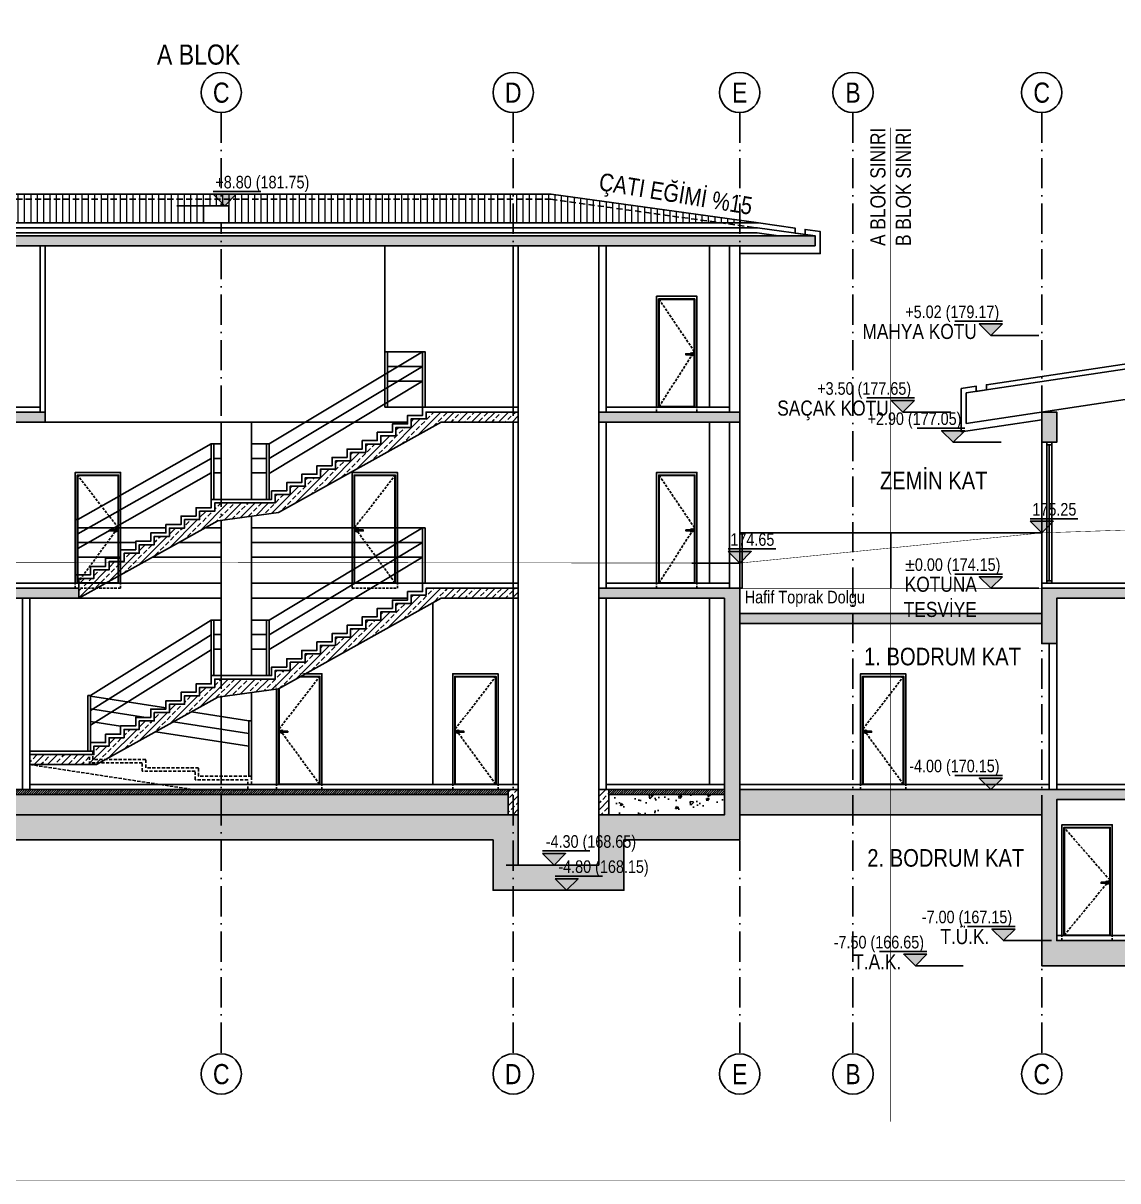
# Model space of a CAD drawing. Header units: millimetres. Extents: x 82776 to 137242, y 11666 to 27998.
# Drawn here: x 92570 to 93113, y 13396 to 13971 of the extents above; entities that cross this region are included whole.
import ezdxf
from ezdxf.enums import TextEntityAlignment as Align

# ---------------------------------------------------------------- set-up
doc = ezdxf.new("R2010")
doc.units = ezdxf.units.MM
for name, pattern in [('( Hidden )', [0.375, 0.25, -0.125]), ('ACAD_ISO03W100', [30, 12, -18]), ('ACAD_ISO10W100', [18, 12, -3, 0, -3]), ('DASHDOT', [1, 0.5, -0.25, 0, -0.25]), ('DASHED', [15, 10, -5]), ('HIDDEN', [9.525, 6.35, -3.175])]:
    doc.linetypes.add(name, pattern=pattern)
doc.layers.add('0_IFC_Blok Sınırı', color=32, linetype='ACAD_ISO03W100', lineweight=0)
for name, color, linetype in [('0_IFC_Concrete Trace', 253, '( Hidden )'), ('0_IFC_Elevation_3', 21, 'Continuous'), ('0_IFC_Elevation_4', 11, 'Continuous'), ('0_IFC_Elevation_5', 252, 'Continuous'), ('0_IFC_Grid', 14, 'ACAD_ISO10W100'), ('0_IFC_Grid_Text_100', 14, 'Continuous'), ('0_IFC_Hatch', 250, 'Continuous'), ('0_IFC_Hatch_Structure', 251, 'Continuous'), ('0_IFC_Notation_Level_50', 160, 'Continuous'), ('0_IFC_Notation_Section_50', 10, 'Continuous'), ('0_IFC_Steelsection', 20, 'Continuous'), ('0_IFC_Text_Explanation_200', 231, 'Continuous'), ('0_IFC_Text_Explanation_50', 231, 'Continuous'), ('1_IFC_Concrete_Section', 50, 'Continuous'), ('1_IFC_Stair_Concrete', 252, '( Hidden )'), ('2_IFC_Handrail', 181, 'Continuous'), ('2_IFC_Wall', 130, 'Continuous'), ('3_IFC_Window', 136, 'Continuous'), ('4_IFC_Floor_Cladding', 143, 'Continuous'), ('4_IFC_Kaplama', 55, 'Continuous'), ('7_IFC_Landscape', 45, 'Continuous')]:
    doc.layers.add(name, color=color, linetype=linetype)
doc.styles.add('IFC_TEXT', font='ARIALN.TTF')
pattern_1 = [(225, (-107543.747, -29261.813), (13.4703842, -13.4703842), []), (225, (-107557.217, -29261.813), (13.4703842, -13.4703842), [9.525, -4.7625])]
pattern_2 = [(225, (-107543.7466, -29261.8125), (2.24506403, -2.24506403), [])]
pattern_3 = [(230, (-107543.747, -29261.813), (-54.6554, 4.781726), [5.715, -62.865]), (175, (-107543.747, -29261.81), (10.573026, -57.317054), [4.572, -50.292175]), (280.451445, (-107548.3, -29261.414), (-44.082374, -52.535326), [4.857003, -53.427073]), (226.1842, (-107543.747, -29277.05), (-81.323712, 12.6127), [8.5725, -94.2975]), (276.63556, (-107550.52, -29276), (-71.22124, -74.22784), [7.28551, -80.14068]), (171.18415, (-107543.75, -29277.05), (-71.22124, -74.22784), [6.85799, -75.43792]), (201, (-107551.367, -29273.243), (-45.484317, 30.67956), [5.715, -62.865]), (146, (-107551.367, -29273.24), (-18.540609, -55.25639), [4.572, -50.292]), (251.451445, (-107555.157, -29270.686), (-64.024926, -24.57683), [4.857003, -53.42698]), (217.5, (-107543.747, -29261.813), (-0.926581, -25.3665117), [0, -49.6824, 0, -51.054, 0, -50.4825]), (187.5, (-107543.747, -29261.813), (-20.045899, -30.0541724), [0, -29.1084, 0, -48.5394, 0, -19.2405]), (147.5, (-107526.754, -29261.813), (-40.6771786, 1.7186232), [0, -19.05, 0, -59.436, 0, -78.867]), (137.5, (-107519.134, -29261.813), (-44.438754, -7.627947), [0, -24.765, 0, -39.4716, 0, -56.007])]

# ---------------------------------------------------------------- blocks, each defined once
blk = doc.blocks.new('*U1033')
blk.add_wipeout([(0, 220), (90, 220), (90, 0), (0, 0)]).dxf.layer = '0_IFC_Elevation_5'
at = {"layer": '0_IFC_Elevation_4'}
for points in [[(0, 0), (0, 220), (90, 220), (90, 0)], [(5, 1), (5, 214), (85, 214), (85, 1)]]:
    blk.add_lwpolyline(points, close=True, dxfattribs=at)
blk.add_lwpolyline([(4, 0), (4, 215), (86, 215), (86, 0)], dxfattribs=at)
at = {"layer": '0_IFC_Elevation_5', "linetype": 'DASHED', "ltscale": 0.5}
blk.add_lwpolyline([(90, -10), (90, 220), (0, 220), (0, -10)], close=True, dxfattribs=at)
blk.add_lwpolyline([(85, 1), (5, 110.5), (85, 214)], dxfattribs=at)
at = {"layer": '0_IFC_Elevation_5'}
blk.add_lwpolyline([(10, 104, -1), (10, 106), (22, 106), (22, 104)], format="xyb", close=True, dxfattribs=at)
blk.add_circle((10, 105), 3, dxfattribs=at)
blk = doc.blocks.new('*U2162')
blk.add_wipeout([(90, 220), (0, 220), (0, 0), (90, 0)]).dxf.layer = '0_IFC_Elevation_5'
at = {"layer": '0_IFC_Elevation_4'}
for points in [[(90, 0), (90, 220), (0, 220), (0, 0)], [(85, 1), (85, 214), (5, 214), (5, 1)]]:
    blk.add_lwpolyline(points, close=True, dxfattribs=at)
blk.add_lwpolyline([(86, 0), (86, 215), (4, 215), (4, 0)], dxfattribs=at)
at = {"layer": '0_IFC_Elevation_5', "linetype": 'DASHED', "ltscale": 0.5}
blk.add_lwpolyline([(0, -10), (0, 220), (90, 220), (90, -10)], close=True, dxfattribs=at)
blk.add_lwpolyline([(5, 1), (85, 110.5), (5, 214)], dxfattribs=at)
at = {"layer": '0_IFC_Elevation_5'}
blk.add_lwpolyline([(80, 104, 1), (80, 106), (68, 106), (68, 104)], format="xyb", close=True, dxfattribs=at)
blk.add_circle((80, 105), 3, dxfattribs=at)
blk = doc.blocks.new('*U2158')
blk.add_wipeout([(10, 220), (90, 220), (90, 0), (10, 0)]).dxf.layer = '0_IFC_Elevation_5'
at = {"layer": '0_IFC_Elevation_4'}
for points in [[(10, 0), (10, 220), (90, 220), (90, 0)], [(15, 1), (15, 214), (85, 214), (85, 1)]]:
    blk.add_lwpolyline(points, close=True, dxfattribs=at)
blk.add_lwpolyline([(14, 0), (14, 215), (86, 215), (86, 0)], dxfattribs=at)
at = {"layer": '0_IFC_Elevation_5', "linetype": 'DASHED', "ltscale": 0.5}
blk.add_lwpolyline([(90, -10), (90, 220), (10, 220), (10, -10)], close=True, dxfattribs=at)
blk.add_lwpolyline([(85, 1), (15, 110.5), (85, 214)], dxfattribs=at)
at = {"layer": '0_IFC_Elevation_5'}
blk.add_lwpolyline([(20, 104, -1), (20, 106), (32, 106), (32, 104)], format="xyb", close=True, dxfattribs=at)
blk.add_circle((20, 105), 3, dxfattribs=at)
blk = doc.blocks.new('0_IFC_AXIS_TEXT_100')
at = {"layer": '0_IFC_Grid_Text_100'}
blk.add_circle((0, 1000), 1000, dxfattribs=at)
at = {"layer": '0_IFC_Grid_Text_100', "style": 'IFC_TEXT'}
blk.add_attdef('AXIS_NO', text='', height=1000, dxfattribs=at).set_placement((0, 993), align=Align.MIDDLE_CENTER)
blk = doc.blocks.new('*U365')
blk.add_wipeout([(-50, 0), (-50, -10), (230, -10), (230, 0)]).dxf.layer = '3_IFC_Window'
at = {"layer": '3_IFC_Window'}
blk.add_lwpolyline([(-50, 0), (-50, -10), (230, -10), (230, 0)], close=True, dxfattribs=at)
for points in [[(-45, 0), (-45, -10)], [(225, 0), (225, -10)], [(230, 0), (230, -10)], [(225, -5), (-45, -5)]]:
    blk.add_lwpolyline(points, dxfattribs=at)
blk = doc.blocks.new('*U2326')
blk.add_wipeout([(-10, 220), (90, 220), (90, 0), (-10, 0)]).dxf.layer = '0_IFC_Elevation_5'
at = {"layer": '0_IFC_Elevation_4'}
for points in [[(-10, 0), (-10, 220), (90, 220), (90, 0)], [(-5, 1), (-5, 214), (85, 214), (85, 1)]]:
    blk.add_lwpolyline(points, close=True, dxfattribs=at)
blk.add_lwpolyline([(-6, 0), (-6, 215), (86, 215), (86, 0)], dxfattribs=at)
at = {"layer": '0_IFC_Elevation_5', "linetype": 'DASHED', "ltscale": 0.5}
blk.add_lwpolyline([(90, -10), (90, 220), (-10, 220), (-10, -10)], close=True, dxfattribs=at)
blk.add_lwpolyline([(85, 1), (-5, 110.5), (85, 214)], dxfattribs=at)
at = {"layer": '0_IFC_Elevation_5'}
blk.add_lwpolyline([(0, 104, -1), (0, 106), (12, 106), (12, 104)], format="xyb", close=True, dxfattribs=at)
blk.add_circle((0, 105), 3, dxfattribs=at)
blk = doc.blocks.new('*U2328')
blk.add_wipeout([(90, 220), (0, 220), (0, 0), (90, 0)]).dxf.layer = '0_IFC_Elevation_5'
at = {"layer": '0_IFC_Elevation_4'}
for points in [[(90, 0), (90, 220), (0, 220), (0, 0)], [(85, 1), (85, 214), (5, 214), (5, 1)]]:
    blk.add_lwpolyline(points, close=True, dxfattribs=at)
blk.add_lwpolyline([(86, 0), (86, 215), (4, 215), (4, 0)], dxfattribs=at)
at = {"layer": '0_IFC_Elevation_5', "linetype": 'DASHED', "ltscale": 0.5}
blk.add_lwpolyline([(0, -10), (0, 220), (90, 220), (90, -10)], close=True, dxfattribs=at)
blk.add_lwpolyline([(5, 1), (85, 110.5), (5, 214)], dxfattribs=at)
at = {"layer": '0_IFC_Elevation_5'}
blk.add_lwpolyline([(80, 104, 1), (80, 106), (68, 106), (68, 104)], format="xyb", close=True, dxfattribs=at)
blk.add_circle((80, 105), 3, dxfattribs=at)
blk = doc.blocks.new('0_IFC_NOT_RUDELEVEL_50_N')
at = {"layer": '0_IFC_Notation_Level_50'}
h = blk.add_hatch(color=256, dxfattribs=at)
h.dxf.hatch_style = 1
h.paths.add_polyline_path([(-201.6, 201.6), (201.6, 201.6), (0, 0)])
for p, q in [((-201.6, 246.4), (627.2, 246.4)), ((-834.4, 0), (0, 0))]:
    blk.add_line(p, q, dxfattribs=at)
blk.add_lwpolyline([(-201.6, 201.6), (201.6, 201.6), (0, 0), (-201.6, 201.6)], dxfattribs=at)
at = {"layer": '0_IFC_Notation_Level_50', "style": 'IFC_TEXT'}
blk.add_attdef('LEVEL', (-201.6, 302.4), '', height=280, dxfattribs=at)
blk = doc.blocks.new('VAZ 1_DE')
at = {"layer": '0_IFC_Elevation_4', "linetype": 'DASHED', "ltscale": 3, "const_width": 1}
blk.add_lwpolyline([(842.4, -1076.4), (1304.4, -1070.7), (3304.4, -1072.7), (3904.4, -1012.7), (5904.4, -945.7), (6504.4, -1001.7), (7254.4, -1007.7), (7689.4, -1011.3)], dxfattribs=at)
ref = blk.add_blockref('0_IFC_NOT_RUDELEVEL_50_N', (3904.4, -1012.7, 851.5), dxfattribs=dict(xscale=0.114, yscale=0.114, zscale=0.114))
ref.add_attrib('LEVEL', '175.25', (3885.8, -978.3, 851.5), dxfattribs={"layer": '0_IFC_Notation_Level_50', "height": 24.94, "style": 'IFC_TEXT'})
ref = blk.add_blockref('0_IFC_NOT_RUDELEVEL_50_N', (3304.4, -1072.7), dxfattribs=dict(xscale=0.114, yscale=0.114, zscale=0.114))
ref.add_attrib('LEVEL', '174.65', (3285.8, -1038.3), dxfattribs={"layer": '0_IFC_Notation_Level_50', "height": 24.94, "style": 'IFC_TEXT'})
blk = doc.blocks.new('1-1 VAZIYET KESITI')
at = {"layer": '0_IFC_Elevation_5'}
h = blk.add_hatch(dxfattribs=at)
h.set_pattern_fill('AR-CONC', color=256, scale=0.3, angle=180)
h.set_pattern_definition(pattern_3)
h.paths.add_polyline_path([(-5449.22631, 767.27392), (-5219.22631, 767.27392), (-5219.22631, 727.27392), (-5449.22631, 727.27392)])
at = {"layer": '0_IFC_Hatch', "lineweight": 0, "transparency": 33554687}
h = blk.add_hatch(dxfattribs=at)
h.set_pattern_fill('LINE', color=256, scale=4, angle=90)
h.set_pattern_definition([(90, (-116675.13, -30293.168), (-12.7, 8e-16), [])])
h.paths.add_polyline_path([(-5563.53801, 1960.02392), (-5152.23368, 1903.02885), (-7226.22082, 1903.02885), (-6814.91714, 1960.02392)])
at = {"layer": '0_IFC_Hatch_Structure'}
h = blk.add_hatch(dxfattribs=at)
h.set_pattern_fill('ANSI33', color=256, scale=3, angle=180)
h.set_pattern_definition(pattern_1)
h.paths.add_polyline_path([(-5649.22631, 727.27392), (-5629.22631, 727.27392), (-5629.22631, 777.27392), (-5649.22631, 777.27392)])
h = blk.add_hatch(dxfattribs=at)
h.set_pattern_fill('ANSI33', color=256, scale=3, angle=180)
h.set_pattern_definition(pattern_1)
h.paths.add_polyline_path([(-5469.22631, 727.27392), (-5449.22631, 727.27392), (-5449.22631, 777.27392), (-5469.22631, 777.27392)])
h = blk.add_hatch(dxfattribs=at)
h.set_pattern_fill('ANSI31', color=256, angle=180)
h.set_pattern_definition(pattern_2)
h.paths.add_polyline_path([(-5449.22631, 767.27392), (-5219.22631, 767.27392), (-5219.22631, 777.27392), (-5449.22631, 777.27392)])
at = {"layer": '0_IFC_Concrete Trace', "linetype": '( Hidden )', "ltscale": 80, "elevation": 108.60072}
blk.add_lwpolyline([(-5189.22631, 727.32272), (-5189.22631, 777.32272)], dxfattribs=at)
at = {"layer": '0_IFC_Elevation_3'}
blk.add_lwpolyline([(-5563.53801, 1960.02392), (-5152.23368, 1903.02885), (-7226.22082, 1903.02885), (-6814.91714, 1960.02392), (-5563.53801, 1960.02392)], close=True, dxfattribs=at)
at = {"layer": '0_IFC_Elevation_3', "linetype": 'HIDDEN', "transparency": 33554687}
blk.add_lwpolyline([(-6159.22631, 787.27392), (-6159.22631, 803.94059), (-6264.22631, 803.94059), (-6264.22631, 820.60726), (-6369.22631, 820.60726), (-6369.22631, 837.27392), (-6474.22631, 837.27392), (-6474.22631, 853.94059), (-6479.22293, 853.94059)], dxfattribs=at)
at = {"layer": '0_IFC_Elevation_4'}
for points in [[(-5894.21325, 1857.27392), (-5894.21325, 1537.2648), (-5819.22801, 1537.2648)], [(-5249.22631, 1857.27392), (-5249.22631, 1537.27392)], [(-4349.14447, 1623.95754), (-4739.22946, 1565.44464), (-4739.22946, 1504.77339), (-4344.66949, 1563.95754), (-2833.78437, 1563.95754), (-2439.2263, 1504.77398), (-2439.2263, 1565.44522), (-2829.30941, 1623.95754), (-4349.14447, 1623.95754)], [(-5849.22801, 1507.27392), (-6569.22631, 1507.27392)], [(-6219.22631, 1507.27392), (-6219.22631, 1353.94059)], [(-6159.22631, 1507.27392), (-6159.22631, 1353.94059)], [(-5249.22631, 1507.27392), (-5249.22631, 1187.27392)], [(-6219.22631, 1311.88774), (-6219.22631, 1003.94059)], [(-6159.22631, 1320.22107), (-6159.22631, 1003.94059)], [(-5189.22631, 1287.27499), (-4889.21962, 1287.27286), (-4889.22047, 1177.27392)], [(-6219.22631, 1157.27392), (-6502.22632, 1157.27392)], [(-5849.22462, 1157.27392), (-6159.22631, 1157.27392)], [(-5249.22631, 1157.27392), (-5249.22631, 787.27392)], [(-6159.22631, 970.2205), (-6159.22631, 913.9412)], [(-6219.22631, 961.88705), (-6219.22631, 787.27392)]]:
    blk.add_lwpolyline(points, dxfattribs=at)
at = {"layer": '0_IFC_Elevation_5'}
blk.add_lwpolyline([(-5799.22631, 1147.94936), (-5799.22631, 787.27392)], dxfattribs=at)
at = {"layer": '0_IFC_Grid', "ltscale": 5}
for points in [[(-6219.22631, 2122.27392), (-6219.22631, 252.27392)], [(-5639.22631, 2122.27392), (-5639.22631, 252.27392)], [(-5189.22631, 2122.27392), (-5189.22631, 252.27392)], [(-4964.22631, 2122.27392), (-4964.22631, 252.27392)]]:
    blk.add_lwpolyline(points, dxfattribs=at)
at = {"layer": '0_IFC_Steelsection'}
for points in [[(-7339.22631, 1877.27392), (-7224.83895, 1893.12478), (-5153.61555, 1893.12478), (-5039.22801, 1877.27392)], [(-7266.37197, 1877.27392), (-7224.14939, 1883.12478), (-5154.30512, 1883.12478), (-5112.08246, 1877.27392)]]:
    blk.add_lwpolyline(points, dxfattribs=at)
at = {"layer": '1_IFC_Concrete_Section'}
for points in [[(-5039.22631, 1857.27392), (-5039.22631, 1877.27392), (-7339.22631, 1877.27392), (-7339.22631, 1857.27392)], [(-6569.22631, 1527.27392), (-7189.22631, 1527.27392), (-7189.22631, 1507.27392), (-6569.22631, 1507.27392)], [(-5649.22631, 727.27392), (-5629.22631, 727.27392), (-5629.22631, 777.27392), (-5649.22631, 777.27392)], [(-5469.22631, 727.27392), (-5449.22631, 727.27392), (-5449.22631, 777.27392), (-5469.22631, 777.27392)], [(-5449.22631, 767.27392), (-5219.22631, 767.27392), (-5219.22631, 777.27392), (-5449.22631, 777.27392)]]:
    blk.add_lwpolyline(points, close=True, dxfattribs=at)
at = {"layer": '1_IFC_Stair_Concrete', "ltscale": 25, "transparency": 33554687}
blk.add_lwpolyline([(-6481.22631, 846.94059), (-6599.22631, 846.94059), (-6599.22631, 826.94059), (-6481.22631, 826.94059)], close=True, dxfattribs=at)
blk.add_lwpolyline([(-6599.22631, 826.94059), (-6272.80374, 776.94059), (-6166.22631, 776.94059), (-6166.22631, 796.94059), (-6271.22631, 796.94059), (-6271.22631, 813.60726), (-6376.22631, 813.60726), (-6376.22631, 830.27392), (-6481.22631, 830.27392)], dxfattribs=at)
at = {"layer": '2_IFC_Handrail'}
for points in [[(-6124.22801, 1463.94059), (-5819.22801, 1647.27392)], [(-5889.22352, 1647.27453), (-5819.22801, 1647.27392)], [(-6124.22801, 1434.77176), (-5819.22801, 1618.1051)], [(-5889.22352, 1618.10571), (-5819.22801, 1618.1051)], [(-5889.22333, 1588.93688), (-5819.22783, 1588.93627)], [(-6234.23796, 1463.9412), (-6219.22631, 1463.94102)], [(-6159.22631, 1463.94033), (-6129.21806, 1463.93998)], [(-6234.23825, 1435.21369), (-6219.22631, 1435.21351)], [(-6159.22631, 1435.21282), (-6129.21835, 1435.21247)], [(-6234.23854, 1406.48678), (-6219.22631, 1406.48661)], [(-6159.22631, 1406.48591), (-6129.21864, 1406.48557)], [(-6219.22631, 1297.25036), (-6250.46831, 1297.25036)], [(-6219.22631, 1268.08154), (-6302.9306, 1268.08154)], [(-6219.22631, 1238.91271), (-6355.3929, 1238.91271)], [(-6479.22293, 963.9412), (-6239.22293, 1113.94059)], [(-6234.23288, 1113.9412), (-6219.22631, 1113.94102)], [(-6159.22631, 1113.94033), (-6129.21298, 1113.93998)], [(-6479.22293, 934.46004), (-6239.22293, 1084.45943)], [(-6234.23317, 1085.21369), (-6219.22631, 1085.21351)], [(-6159.22631, 1085.21282), (-6129.21326, 1085.21247)], [(-6479.22293, 904.97888), (-6239.22293, 1054.97828)], [(-6234.23346, 1056.48678), (-6219.22631, 1056.48661)], [(-6159.22631, 1056.48591), (-6129.21355, 1056.48557)], [(-6479.22293, 963.16089), (-6329.22293, 939.72314)], [(-6479.22293, 937.85755), (-6368.82225, 920.60726)], [(-6278.34218, 931.77294), (-6164.21636, 913.94059)], [(-6479.22293, 912.5542), (-6419.22293, 903.1791)], [(-6313.8902, 912.02403), (-6164.21636, 888.63725)], [(-6349.43822, 892.27513), (-6164.21636, 863.33391)]]:
    blk.add_lwpolyline(points, dxfattribs=at)
for points in [[(-5889.22352, 1537.27453), (-5889.22352, 1647.27453), (-5894.21356, 1647.27392), (-5894.21356, 1537.27392)], [(-5814.23796, 1537.27453), (-5814.23796, 1647.27453), (-5819.22801, 1647.27392), (-5819.22801, 1537.27392)], [(-6234.23796, 1353.9412), (-6234.23796, 1463.9412), (-6239.22801, 1463.94059), (-6239.22801, 1353.94059)], [(-6124.22801, 1353.94059), (-6124.22801, 1463.94059), (-6129.21806, 1463.93998), (-6129.21806, 1353.93998)], [(-5814.23457, 1187.27453), (-5814.23457, 1297.27453), (-5819.22462, 1297.27392), (-5819.22462, 1187.27392)], [(-5189.22631, 1177.27392), (-5189.22631, 1287.27392), (-5184.22631, 1287.27392), (-5184.22631, 1177.27392)], [(-6234.23288, 1003.9412), (-6234.23288, 1113.9412), (-6239.22293, 1113.94059), (-6239.22293, 1003.94059)], [(-6124.22293, 1003.94059), (-6124.22293, 1113.94059), (-6129.21298, 1113.93998), (-6129.21298, 1003.93998)], [(-6479.22293, 853.9412), (-6479.22293, 963.9412), (-6484.21298, 963.94059), (-6484.21298, 853.94059)], [(-6159.22631, 803.9412), (-6159.22631, 913.9412), (-6164.21636, 913.94059), (-6164.21636, 803.94059)]]:
    blk.add_lwpolyline(points, close=True, dxfattribs=at)
at = {"layer": '2_IFC_Wall'}
for points in [[(-6569.22631, 1527.27392), (-6579.22631, 1527.27392), (-6579.22631, 1857.27392), (-6569.22631, 1857.27392)], [(-5454.22631, 1527.27392), (-5469.22631, 1527.27392), (-5469.22631, 1857.27392), (-5454.22631, 1857.27392)], [(-5189.22631, 1527.27392), (-5209.22631, 1527.27392), (-5209.22631, 1857.27392), (-5189.22631, 1857.27392)], [(-5454.22631, 1177.27392), (-5469.22631, 1177.27392), (-5469.22631, 1507.27392), (-5454.22631, 1507.27392)], [(-5189.22631, 1177.27392), (-5209.22631, 1177.27392), (-5209.22631, 1507.27392), (-5189.22631, 1507.27392)], [(-6599.22631, 777.27392), (-6614.22631, 777.27392), (-6614.22631, 1157.27392), (-6599.22631, 1157.27392)], [(-5454.22631, 777.27392), (-5469.22631, 777.27392), (-5469.22631, 1157.27392), (-5454.22631, 1157.27392)], [(-4559.2263, 1067.27392), (-4574.22631, 1067.27392), (-4574.22631, 777.27392), (-4559.2263, 777.27392)]]:
    blk.add_lwpolyline(points, close=True, dxfattribs=at)
at = {"layer": '3_IFC_Window'}
for points in [[(-5639.22631, 1537.27392), (-5639.22631, 1857.27392), (-5629.22631, 1857.27392), (-5629.22631, 1537.27392)], [(-5639.22631, 1187.27392), (-5639.22631, 1507.27392), (-5629.22631, 1507.27392), (-5629.22631, 1187.27392)], [(-5639.22631, 787.27392), (-5639.22631, 1157.27392), (-5629.22631, 1157.27392), (-5629.22631, 787.27392)]]:
    blk.add_lwpolyline(points, dxfattribs=at)
at = {"layer": '4_IFC_Floor_Cladding'}
for points in [[(-6739.22631, 1537.27392), (-6579.22631, 1537.27392)], [(-5789.22801, 1537.27392), (-5629.22631, 1537.27392), (-5629.22631, 1527.27392)], [(-5454.22631, 1537.27392), (-5209.22631, 1537.27392)], [(-5789.22801, 1187.27392), (-5629.22631, 1187.27392), (-5629.22631, 1177.27392)], [(-5454.22631, 1187.27392), (-5209.22631, 1187.27392)], [(-5454.22631, 787.27392), (-5219.22631, 787.27392)], [(-3779.22631, 787.27392), (-4559.2263, 787.27392)]]:
    blk.add_lwpolyline(points, dxfattribs=at)
at = {"layer": '4_IFC_Kaplama', "transparency": 33554687}
for points in [[(-7189.22631, 1842.27392), (-7349.22631, 1842.27392), (-7349.22631, 1885.98376), (-7319.22757, 1890.14074), (-7319.22757, 1880.04518), (-7299.22757, 1882.81662), (-7299.22757, 1892.91217), (-7226.22082, 1903.02885), (-5152.23368, 1903.02885), (-5079.22757, 1892.91228), (-5079.22757, 1882.81673), (-5059.22757, 1880.0453), (-5059.22757, 1890.14085), (-5029.22884, 1885.98388), (-5029.22884, 1842.27392), (-5189.22631, 1842.27392)], [(-4589.2263, 1512.10659), (-4749.22947, 1488.10618), (-4749.22947, 1574.05651), (-4719.22787, 1578.55676), (-4719.22787, 1568.44489), (-4699.22787, 1571.4449), (-4699.22787, 1581.55677), (-4349.8903, 1633.95754), (-2828.56547, 1633.95754), (-2479.2279, 1581.55677), (-2479.2279, 1571.4449), (-2459.2279, 1568.44489), (-2459.2279, 1578.55676), (-2429.2263, 1574.05651), (-2429.2263, 1488.10618), (-2589.22947, 1512.10659)]]:
    blk.add_lwpolyline(points, dxfattribs=at)
ref = blk.add_blockref('0_IFC_AXIS_TEXT_100', (-6219.22631, 2122.27392), dxfattribs=dict(xscale=-0.04, yscale=0.04, zscale=0.04, rotation=0.0064968962269241))
ref.add_attrib('AXIS_NO', 'C', dxfattribs={"layer": '0_IFC_Grid_Text_100', "height": 40, "rotation": 0.0064969, "style": 'IFC_TEXT'}).set_placement((-6219.23082, 2161.98256), align=Align.MIDDLE_CENTER)
ref = blk.add_blockref('0_IFC_AXIS_TEXT_100', (-5639.22631, 2122.27392), dxfattribs=dict(xscale=-0.04, yscale=0.04, zscale=0.04, rotation=0.0064968962269241))
ref.add_attrib('AXIS_NO', 'D', dxfattribs={"layer": '0_IFC_Grid_Text_100', "height": 40, "rotation": 0.0064969, "style": 'IFC_TEXT'}).set_placement((-5639.23082, 2161.98256), align=Align.MIDDLE_CENTER)
ref = blk.add_blockref('0_IFC_AXIS_TEXT_100', (-5189.22631, 2122.27392), dxfattribs=dict(xscale=-0.04, yscale=0.04, zscale=0.04, rotation=0.0064968962269241))
ref.add_attrib('AXIS_NO', 'E', dxfattribs={"layer": '0_IFC_Grid_Text_100', "height": 40, "rotation": 0.0064969, "style": 'IFC_TEXT'}).set_placement((-5189.23082, 2161.98256), align=Align.MIDDLE_CENTER)
ref = blk.add_blockref('0_IFC_AXIS_TEXT_100', (-4964.22631, 2122.27392), dxfattribs=dict(xscale=-0.04, yscale=0.04, zscale=0.04, rotation=0.0064968962269241))
ref.add_attrib('AXIS_NO', 'B', dxfattribs={"layer": '0_IFC_Grid_Text_100', "height": 40, "rotation": 0.0064969, "style": 'IFC_TEXT'}).set_placement((-4964.23082, 2161.98256), align=Align.MIDDLE_CENTER)
ref = blk.add_blockref('0_IFC_AXIS_TEXT_100', (-4589.22631, 2122.27392, 851.48621), dxfattribs=dict(xscale=-0.04, yscale=0.04, zscale=0.04, rotation=0.0064968962269241))
ref.add_attrib('AXIS_NO', 'C', dxfattribs={"layer": '0_IFC_Grid_Text_100', "height": 40, "rotation": 0.0064969, "style": 'IFC_TEXT'}).set_placement((-4589.23082, 2161.98256, 851.48621), align=Align.MIDDLE_CENTER)
ref = blk.add_blockref('0_IFC_NOT_RUDELEVEL_50_N', (-4690.21795, 1679.52392), dxfattribs=dict(xscale=-0.114, yscale=0.114, zscale=0.114))
ref.add_attrib('LEVEL', '+5.02 (179.17)', (-4860.3314, 1713.99752), dxfattribs={"layer": '0_IFC_Notation_Level_50', "height": 24.9375, "style": 'IFC_TEXT'})
ref = blk.add_blockref('0_IFC_NOT_RUDELEVEL_50_N', (-4865.21795, 1527.27392), dxfattribs=dict(xscale=-0.114, yscale=0.114, zscale=0.114))
ref.add_attrib('LEVEL', '+3.50 (177.65)', (-5035.3314, 1561.74752), dxfattribs={"layer": '0_IFC_Notation_Level_50', "height": 24.9375, "style": 'IFC_TEXT'})
ref = blk.add_blockref('0_IFC_NOT_RUDELEVEL_50_N', (-4765.21795, 1467.27392), dxfattribs=dict(xscale=-0.114, yscale=0.114, zscale=0.114))
ref.add_attrib('LEVEL', '+2.90 (177.05)', (-4935.3314, 1501.74752), dxfattribs={"layer": '0_IFC_Notation_Level_50', "height": 24.9375, "style": 'IFC_TEXT'})
at = {"xscale": -1, "rotation": 270}
blk.add_blockref('*U365', (-4569.22631, 1237.27392), dxfattribs=at)
at = {"xscale": -1}
for name, p in [('*U1033', (-6419.22632, 1187.27392)), ('*U2162', (-5869.22631, 1187.27392)), ('*U2162', (-6019.22631, 787.27392)), ('*U2328', (-4859.22631, 787.27392)), ('*U2326', (-4459.22631, 487.27392))]:
    blk.add_blockref(name, p, dxfattribs=at)
ref = blk.add_blockref('0_IFC_NOT_RUDELEVEL_50_N', (-4690.21795, 1177.27392), dxfattribs=dict(xscale=-0.114, yscale=0.114, zscale=0.114))
ref.add_attrib('LEVEL', '%%P0.00 (174.15)', (-4860.3314, 1211.74752), dxfattribs={"layer": '0_IFC_Notation_Level_50', "height": 24.9375, "style": 'IFC_TEXT'})
ref = blk.add_blockref('0_IFC_NOT_RUDELEVEL_50_N', (-5558.17074, 627.27392), dxfattribs=dict(xscale=0.114, yscale=0.114, zscale=0.114))
ref.add_attrib('LEVEL', '-4.30 (168.65)', (-5574.52718, 661.74752), dxfattribs={"layer": '0_IFC_Notation_Level_50', "height": 24.9375, "style": 'IFC_TEXT'})
ref = blk.add_blockref('0_IFC_NOT_RUDELEVEL_50_N', (-5533.17074, 577.27392), dxfattribs=dict(xscale=0.114, yscale=0.114, zscale=0.114))
ref.add_attrib('LEVEL', '-4.80 (168.15)', (-5549.52718, 611.74752), dxfattribs={"layer": '0_IFC_Notation_Level_50', "height": 24.9375, "style": 'IFC_TEXT'})
ref = blk.add_blockref('0_IFC_NOT_RUDELEVEL_50_N', (-4665.21795, 477.27392), dxfattribs=dict(xscale=-0.114, yscale=0.114, zscale=0.114))
ref.add_attrib('LEVEL', '-7.00 (167.15)', (-4827.48953, 511.74752), dxfattribs={"layer": '0_IFC_Notation_Level_50', "height": 24.9375, "style": 'IFC_TEXT'})
ref = blk.add_blockref('0_IFC_NOT_RUDELEVEL_50_N', (-4840.21795, 427.27392), dxfattribs=dict(xscale=-0.114, yscale=0.114, zscale=0.114))
ref.add_attrib('LEVEL', '-7.50 (166.65)', (-5002.48953, 461.74752), dxfattribs={"layer": '0_IFC_Notation_Level_50', "height": 24.9375, "style": 'IFC_TEXT'})
ref = blk.add_blockref('0_IFC_AXIS_TEXT_100', (-6219.22369, 172.27392), dxfattribs=dict(xscale=-0.04, yscale=0.04, zscale=0.04, rotation=0.0064968962269241))
ref.add_attrib('AXIS_NO', 'C', dxfattribs={"layer": '0_IFC_Grid_Text_100', "height": 40, "rotation": 0.0064969, "style": 'IFC_TEXT'}).set_placement((-6219.22819, 211.98256), align=Align.MIDDLE_CENTER)
ref = blk.add_blockref('0_IFC_AXIS_TEXT_100', (-5639.22369, 172.27392), dxfattribs=dict(xscale=-0.04, yscale=0.04, zscale=0.04, rotation=0.0064968962269241))
ref.add_attrib('AXIS_NO', 'D', dxfattribs={"layer": '0_IFC_Grid_Text_100', "height": 40, "rotation": 0.0064969, "style": 'IFC_TEXT'}).set_placement((-5639.22819, 211.98256), align=Align.MIDDLE_CENTER)
ref = blk.add_blockref('0_IFC_AXIS_TEXT_100', (-5189.22369, 172.27392), dxfattribs=dict(xscale=-0.04, yscale=0.04, zscale=0.04, rotation=0.0064968962269241))
ref.add_attrib('AXIS_NO', 'E', dxfattribs={"layer": '0_IFC_Grid_Text_100', "height": 40, "rotation": 0.0064969, "style": 'IFC_TEXT'}).set_placement((-5189.22819, 211.98256), align=Align.MIDDLE_CENTER)
ref = blk.add_blockref('0_IFC_AXIS_TEXT_100', (-4964.21724, 172.27392), dxfattribs=dict(xscale=-0.04, yscale=0.04, zscale=0.04, rotation=0.0064968962269241))
ref.add_attrib('AXIS_NO', 'B', dxfattribs={"layer": '0_IFC_Grid_Text_100', "height": 40, "rotation": 0.0064969, "style": 'IFC_TEXT'}).set_placement((-4964.22175, 211.98256), align=Align.MIDDLE_CENTER)
ref = blk.add_blockref('0_IFC_AXIS_TEXT_100', (-4589.21724, 172.27392, 851.48621), dxfattribs=dict(xscale=-0.04, yscale=0.04, zscale=0.04, rotation=0.0064968962269241))
ref.add_attrib('AXIS_NO', 'C', dxfattribs={"layer": '0_IFC_Grid_Text_100', "height": 40, "rotation": 0.0064969, "style": 'IFC_TEXT'}).set_placement((-4589.22175, 211.98256, 851.48621), align=Align.MIDDLE_CENTER)
at = {"layer": '0_IFC_Blok Sınırı', "char_height": 30, "rotation": 90, "style": 'IFC_TEXT'}
for s, width, insert, attachment_point in [('A BLOK SINIRI', 260.8428295, (-4899.21696, 2092.27383), 9), ('B BLOK SINIRI', 251.0854834, (-4879.21696, 2092.27376), 3)]:
    blk.add_mtext_dynamic_manual_height_columns(s, width=width, gutter_width=12.5, heights=[0], dxfattribs=dict(at, insert=insert, attachment_point=attachment_point))
at = {"layer": '0_IFC_Notation_Level_50', "char_height": 30, "attachment_point": 3, "style": 'IFC_TEXT'}
for s, width, insert in [('MAHYA KOTU', 230.7748958, (-4718.20035, 1702.50632)), ('SAÇAK KOTU', 283.9684129, (-4893.20035, 1550.25632)), ('KOTUNA TESVİYE', 30, (-4718.20035, 1200.25632)), ('T.Ü.K.', 128.3106315, (-4693.20035, 500.25632)), ('T.A.K.', 128.3106315, (-4868.20035, 450.25632))]:
    blk.add_mtext_dynamic_manual_height_columns(s, width=width, gutter_width=12.5, heights=[0], dxfattribs=dict(at, insert=insert))
at = {"layer": '0_IFC_Text_Explanation_200', "insert": (-6264.22631, 2237.27392), "char_height": 40, "attachment_point": 5, "style": 'IFC_TEXT'}
blk.add_mtext_dynamic_manual_height_columns('\\pxqc;A BLOK', width=621.8805296, gutter_width=12.5, heights=[0], dxfattribs=at)
at = {"layer": '0_IFC_Text_Explanation_50', "insert": (-5465.08979, 2003.10705, 174726.40381), "char_height": 35, "attachment_point": 1, "rotation": 350.72706648, "style": 'IFC_TEXT'}
blk.add_mtext_dynamic_manual_height_columns('ÇATI EĞİMİ %15', width=394.4563731, gutter_width=12.5, heights=[0], dxfattribs=at)
at = {"layer": '0_IFC_Text_Explanation_50', "style": 'IFC_TEXT'}
for s, width, gutter_width, insert, char_height, attachment_point in [('\\pxt4;ZEMİN KAT', 215.8253282, 125, (-4803.82895, 1391.35392), 35, 5), ('Hafif Toprak Dolgu', 369.5518748, 12.5, (-5179.22631, 1172.27392), 25, 1), ('\\pxi-3,l4,t4;1. BODRUM KAT', 547.2013145, 125, (-4803.82895, 1041.35392), 35, 5), ('\\pxi-0.46999,l1.46999,t1.46999,4;2. BODRUM KAT', 498.8568171, 125, (-4797.37795, 641.35392), 35, 5)]:
    blk.add_mtext_dynamic_manual_height_columns(s, width=width, gutter_width=gutter_width, heights=[0], dxfattribs=dict(at, insert=insert, char_height=char_height, attachment_point=attachment_point))
at = {"layer": '0_IFC_Hatch_Structure'}
h = blk.add_hatch(dxfattribs=at)
h.set_pattern_fill('ANSI33', color=256, scale=3, angle=180)
h.set_pattern_definition(pattern_1)
h.paths.add_polyline_path([(-5782.44549, 1507.27392), (-6105.77873, 1327.64434), (-6225.7787, 1310.97768), (-6502.22632, 1157.27392), (-6502.22632, 1177.27392), (-6502.22632, 1196.94059), (-6472.22632, 1196.94059), (-6472.22632, 1213.60726), (-6442.22632, 1213.60726), (-6442.22632, 1230.27392), (-6412.22632, 1230.27392), (-6412.22632, 1246.94059), (-6382.22632, 1246.94059), (-6382.22632, 1263.60726), (-6352.22632, 1263.60726), (-6352.22632, 1280.27392), (-6322.22632, 1280.27392), (-6322.22632, 1296.94059), (-6292.22632, 1296.94059), (-6292.22632, 1313.60726), (-6262.22632, 1313.60726), (-6262.22632, 1330.27392), (-6232.22801, 1330.27392), (-6232.22801, 1346.94059), (-6112.22801, 1346.94059), (-6112.22801, 1363.60726), (-6082.22801, 1363.60726), (-6082.22801, 1380.27392), (-6052.22801, 1380.27392), (-6052.22801, 1396.94059), (-6022.22801, 1396.94059), (-6022.22801, 1413.60726), (-5992.22801, 1413.60726), (-5992.22801, 1430.27392), (-5962.22801, 1430.27392), (-5962.22801, 1446.94059), (-5932.22801, 1446.94059), (-5932.22801, 1463.60726), (-5902.22801, 1463.60726), (-5902.22801, 1480.27392), (-5872.22801, 1480.27392), (-5872.22801, 1496.94059), (-5842.22801, 1496.94059), (-5842.22801, 1513.60726), (-5812.22801, 1513.60726), (-5812.22801, 1527.27392), (-5629.22631, 1527.27392), (-5629.22631, 1507.27392)])
h = blk.add_hatch(dxfattribs=at)
h.set_pattern_fill('ANSI33', color=256, scale=3, angle=180)
h.set_pattern_definition(pattern_1)
h.paths.add_polyline_path([(-5189.22631, 1127.27392), (-4589.22631, 1127.27392), (-4589.22631, 1177.27392), (-3229.2263, 1177.27392), (-3229.22213, 1117.27392), (-3259.2263, 1117.27392), (-3259.2263, 1157.27392), (-3919.22631, 1157.27392), (-3919.22631, 1117.27392), (-3949.22631, 1117.27392), (-3949.22631, 1157.27392), (-4559.22631, 1157.27392), (-4559.22631, 1067.27392), (-4589.22631, 1067.27392), (-4589.22631, 1107.27392), (-5189.22631, 1107.27392)], flags=17)
h.paths.add_polyline_path([(-5189.22631, 777.27392), (-3229.22631, 777.27392), (-3229.22631, 717.27392), (-3259.22631, 717.27392), (-3259.22631, 757.27392), (-3919.22631, 757.27392), (-3919.22631, 717.27392), (-3949.22631, 717.27392), (-3949.22631, 757.27392), (-4559.22631, 757.27392), (-4559.22631, 477.27392), (-3094.22631, 477.27392), (-3094.22631, 327.27392), (-2914.22631, 327.27392), (-2914.22631, 477.27392), (-2619.22631, 477.27392), (-2619.22631, 757.27392), (-2779.22645, 757.27392), (-2779.22645, 777.27392), (-2619.22631, 777.27392), (-2619.22631, 1157.27392), (-2779.22645, 1157.27392), (-2779.22645, 1177.27392), (-2589.22631, 1177.27392), (-2589.22631, 427.27392), (-2864.22631, 427.27392), (-2864.22631, 277.27392), (-3144.22631, 277.27392), (-3144.22631, 427.27392), (-4589.22631, 427.27392), (-4589.22631, 727.27392), (-5189.22631, 727.27392)])
h.paths.add_polyline_path([(-2619.2263, 1467.27392), (-2589.2263, 1467.27392), (-2589.2263, 1527.27392), (-2619.2263, 1527.27392)])
h.paths.add_polyline_path([(-4589.2263, 1467.27392), (-4559.2263, 1467.27392), (-4559.2263, 1527.27392), (-4589.2263, 1527.27392)])
at = {"layer": '0_IFC_Blok Sınırı', "ltscale": 0.3, "const_width": 1}
blk.add_lwpolyline([(-4889.22816, 117.27392), (-4889.21696, 2092.27392)], dxfattribs=at)
at = {"layer": '0_IFC_Elevation_4'}
for points in [[(-6219.22631, 1187.27392), (-6448.26909, 1187.27392)], [(-5819.22462, 1187.27392), (-6159.22631, 1187.27392)]]:
    blk.add_lwpolyline(points, dxfattribs=at)
at = {"layer": '0_IFC_Elevation_5'}
for points in [[(-4589.22631, 1467.27392), (-4589.22631, 1187.27392)], [(-4889.2263, 1287.27286), (-4589.22631, 1287.27392)]]:
    blk.add_lwpolyline(points, dxfattribs=at)
at = {"layer": '0_IFC_Grid', "ltscale": 5, "elevation": 851.48621}
blk.add_lwpolyline([(-4589.22631, 2122.27392), (-4589.22631, 252.27392)], dxfattribs=at)
at = {"layer": '1_IFC_Concrete_Section'}
for points in [[(-5782.44549, 1507.27392), (-6105.77873, 1327.64434), (-6225.7787, 1310.97768), (-6502.22632, 1157.27392), (-6502.22632, 1177.27392), (-6502.22632, 1196.94059), (-6472.22632, 1196.94059), (-6472.22632, 1213.60726), (-6442.22632, 1213.60726), (-6442.22632, 1230.27392), (-6412.22632, 1230.27392), (-6412.22632, 1246.94059), (-6382.22632, 1246.94059), (-6382.22632, 1263.60726), (-6352.22632, 1263.60726), (-6352.22632, 1280.27392), (-6322.22632, 1280.27392), (-6322.22632, 1296.94059), (-6292.22632, 1296.94059), (-6292.22632, 1313.60726), (-6262.22632, 1313.60726), (-6262.22632, 1330.27392), (-6232.22801, 1330.27392), (-6232.22801, 1346.94059), (-6112.22801, 1346.94059), (-6112.22801, 1363.60726), (-6082.22801, 1363.60726), (-6082.22801, 1380.27392), (-6052.22801, 1380.27392), (-6052.22801, 1396.94059), (-6022.22801, 1396.94059), (-6022.22801, 1413.60726), (-5992.22801, 1413.60726), (-5992.22801, 1430.27392), (-5962.22801, 1430.27392), (-5962.22801, 1446.94059), (-5932.22801, 1446.94059), (-5932.22801, 1463.60726), (-5902.22801, 1463.60726), (-5902.22801, 1480.27392), (-5872.22801, 1480.27392), (-5872.22801, 1496.94059), (-5842.22801, 1496.94059), (-5842.22801, 1513.60726), (-5812.22801, 1513.60726), (-5812.22801, 1527.27392), (-5629.22631, 1527.27392), (-5629.22631, 1507.27392), (-5782.44549, 1507.27392)], [(-3949.22631, 757.27392), (-4559.22631, 757.27392), (-4559.22631, 477.27392), (-3094.22631, 477.27392)], [(-3144.22631, 427.27392), (-4589.22631, 427.27392), (-4589.22631, 727.27392), (-5189.22631, 727.27392), (-5189.22631, 777.27392), (-3229.22631, 777.27392)]]:
    blk.add_lwpolyline(points, dxfattribs=at)
for points in [[(-4589.2263, 1467.27392), (-4559.2263, 1467.27392), (-4559.2263, 1527.27392), (-4589.2263, 1527.27392)], [(-5189.22631, 1127.27392), (-4589.22631, 1127.27392), (-4589.22631, 1177.27392), (-3229.2263, 1177.27392), (-3229.22213, 1117.27392), (-3259.2263, 1117.27392), (-3259.2263, 1157.27392), (-3919.22631, 1157.27392), (-3919.22631, 1117.27392), (-3949.22631, 1117.27392), (-3949.22631, 1157.27392), (-4559.22631, 1157.27392), (-4559.22631, 1067.27392), (-4589.22631, 1067.27392), (-4589.22631, 1107.27392), (-5189.22631, 1107.27392)]]:
    blk.add_lwpolyline(points, close=True, dxfattribs=at)
at = {"layer": '2_IFC_Handrail'}
for points in [[(-6124.22801, 1405.60294), (-5819.22801, 1588.93627)], [(-6504.23627, 1313.9412), (-6239.22801, 1463.94059)], [(-6504.23627, 1285.21429), (-6239.22801, 1435.21369)], [(-6504.23627, 1256.48739), (-6239.22801, 1406.48678)], [(-6329.22632, 1297.25036), (-6504.23627, 1297.25036)], [(-5819.22462, 1297.25036), (-6159.22631, 1297.25036)], [(-6124.18541, 1113.9406), (-5819.18541, 1297.27393)], [(-6389.22632, 1268.08154), (-6504.23627, 1268.08154)], [(-5819.22462, 1268.08154), (-6159.22631, 1268.08154)], [(-6124.18541, 1084.77177), (-5819.18541, 1268.1051)], [(-6419.22632, 1238.91271), (-6504.23627, 1238.91271)], [(-5819.22462, 1238.91271), (-6159.22631, 1238.91271)], [(-6124.18541, 1055.60294), (-5819.18541, 1238.93628)]]:
    blk.add_lwpolyline(points, dxfattribs=at)
blk.add_lwpolyline([(-6504.23627, 1203.9412), (-6504.23627, 1313.9412), (-6509.22632, 1313.94059), (-6509.22632, 1203.94059)], close=True, dxfattribs=at)
at = {"layer": '4_IFC_Floor_Cladding'}
for points in [[(-6509.22632, 1187.27392), (-6509.22632, 1203.94059), (-6479.22632, 1203.94059), (-6479.22632, 1220.60726), (-6449.22632, 1220.60726), (-6449.22632, 1237.27392), (-6419.22632, 1237.27392), (-6419.22632, 1253.94059), (-6389.22632, 1253.94059), (-6389.22632, 1270.60726), (-6359.22632, 1270.60726), (-6359.22632, 1287.27392), (-6329.22632, 1287.27392), (-6329.22632, 1303.94059), (-6299.22632, 1303.94059), (-6299.22632, 1320.60726), (-6269.22632, 1320.60726), (-6269.22632, 1337.27392), (-6239.22801, 1337.27392), (-6239.22801, 1353.94059), (-6119.22801, 1353.94059), (-6119.22801, 1370.60726), (-6089.22801, 1370.60726), (-6089.22801, 1387.27392), (-6059.22801, 1387.27392), (-6059.22801, 1403.94059), (-6029.22801, 1403.94059), (-6029.22801, 1420.60726), (-5999.22801, 1420.60726), (-5999.22801, 1437.27392), (-5969.22801, 1437.27392), (-5969.22801, 1453.94059), (-5939.22801, 1453.94059), (-5939.22801, 1470.60726), (-5909.22801, 1470.60726), (-5909.22801, 1487.27392), (-5879.22801, 1487.27392), (-5879.22801, 1503.94059), (-5849.22801, 1503.94059), (-5849.22801, 1520.60726), (-5819.22801, 1520.60726), (-5819.22801, 1537.27392), (-5789.22801, 1537.27392)], [(-6909.22631, 1187.27392), (-6509.22632, 1187.27392)], [(-3509.22631, 1187.27392), (-4589.22631, 1187.27392), (-4589.22631, 1177.27392)], [(-6599.22631, 787.27392), (-5629.22631, 787.27392), (-5629.22631, 777.27392)], [(-4574.22631, 787.27392), (-5189.22631, 787.27392)], [(-3559.22633, 487.27392), (-4559.22631, 487.27392)]]:
    blk.add_lwpolyline(points, dxfattribs=at)
at = {"layer": '7_IFC_Landscape', "const_width": 1}
blk.add_lwpolyline([(-5189.22631, 1177.27392), (-4589.22631, 1177.27392)], dxfattribs=at)
at = {"xscale": -1}
blk.add_blockref('*U2158', (-5264.22631, 1187.27392), dxfattribs=at)
ref = blk.add_blockref('0_IFC_NOT_RUDELEVEL_50_N', (-4690.21795, 777.27392), dxfattribs=dict(xscale=-0.114, yscale=0.114, zscale=0.114))
ref.add_attrib('LEVEL', '-4.00 (170.15)', (-4852.48953, 811.74752), dxfattribs={"layer": '0_IFC_Notation_Level_50', "height": 24.9375, "style": 'IFC_TEXT'})
blk.add_wipeout([(-6109.22631, 977.16504), (-6104.22631, 978.50492), (-6052.4421, 1007.27392), (-6112.22462, 1013.60726), (-6112.22462, 996.94059), (-6109.47322, 977.13075)])
at = {"layer": '0_IFC_Hatch_Structure'}
h = blk.add_hatch(dxfattribs=at)
h.set_pattern_fill('ANSI33', color=256, scale=3, angle=180)
h.set_pattern_definition(pattern_1)
h.paths.add_polyline_path([(-5219.22631, 1157.27392), (-5219.22631, 727.27392), (-5469.22631, 727.27392), (-5469.22631, 627.27392), (-5629.22631, 627.27392), (-5629.22631, 727.27392), (-7159.22631, 727.27392), (-7159.22631, 1157.27392), (-6799.22631, 1157.27392), (-6799.22631, 1117.27392), (-6769.22631, 1117.27392), (-6769.22631, 1157.27392), (-6502.22632, 1157.27392), (-6502.22632, 1177.27392), (-7189.22631, 1177.27392), (-7189.22631, 677.27392), (-5679.22631, 677.27392), (-5679.22631, 577.27392), (-5419.22631, 577.27392), (-5419.22631, 677.27392), (-5189.22631, 677.27392), (-5189.22631, 1177.27392), (-5469.22631, 1177.27392), (-5469.22631, 1157.27392)])
h.paths.add_polyline_path([(-6569.22631, 1527.27392), (-7189.22631, 1527.27392), (-7189.22631, 1507.27392), (-6569.22631, 1507.27392)])
h.paths.add_polyline_path([(-5469.22631, 1507.27392), (-5189.22631, 1507.27392), (-5189.22631, 1527.27392), (-5469.22631, 1527.27392)])
h.paths.add_polyline_path([(-5039.22631, 1857.27392), (-5039.22631, 1877.27392), (-7339.22631, 1877.27392), (-7339.22631, 1857.27392)])
h = blk.add_hatch(dxfattribs=at)
h.set_pattern_fill('ANSI33', color=256, scale=3, angle=180)
h.set_pattern_definition(pattern_1)
h.paths.add_polyline_path([(-5782.4421, 1157.27392), (-6105.77533, 977.64435), (-6225.77363, 960.97769), (-6467.04038, 826.94059), (-6599.22631, 826.94059), (-6599.22631, 846.94059), (-6472.22293, 846.94059), (-6472.22293, 863.60726), (-6442.22293, 863.60726), (-6442.22293, 880.27392), (-6412.22293, 880.27392), (-6412.22293, 896.94059), (-6382.22293, 896.94059), (-6382.22293, 913.60726), (-6352.22293, 913.60726), (-6352.22293, 930.27392), (-6322.22293, 930.27392), (-6322.22293, 946.94059), (-6292.22293, 946.94059), (-6292.22293, 963.60726), (-6262.22293, 963.60726), (-6262.22293, 980.27392), (-6232.22293, 980.27392), (-6232.22293, 996.94059), (-6112.22462, 996.94059), (-6112.22462, 1013.60726), (-6082.22462, 1013.60726), (-6082.22462, 1030.27392), (-6052.22462, 1030.27392), (-6052.22462, 1046.94059), (-6022.22462, 1046.94059), (-6022.22462, 1063.60726), (-5992.22462, 1063.60726), (-5992.22462, 1080.27392), (-5962.22462, 1080.27392), (-5962.22462, 1096.94059), (-5932.22462, 1096.94059), (-5932.22462, 1113.60726), (-5902.22462, 1113.60726), (-5902.22462, 1130.27392), (-5872.22462, 1130.27392), (-5872.22462, 1146.94059), (-5842.22462, 1146.94059), (-5842.22462, 1163.60726), (-5812.22462, 1163.60726), (-5812.22462, 1177.27392), (-5629.22631, 1177.27392), (-5629.22631, 1157.27392)])
at = {"layer": '4_IFC_Floor_Cladding'}
blk.add_lwpolyline([(-6599.22631, 853.94059), (-6479.22293, 853.94059), (-6479.22293, 870.60726), (-6449.22293, 870.60726), (-6449.22293, 887.27392), (-6419.22293, 887.27392), (-6419.22293, 903.94059), (-6389.22293, 903.94059), (-6389.22293, 920.60726), (-6359.22293, 920.60726), (-6359.22293, 937.27392), (-6329.22293, 937.27392), (-6329.22293, 953.94059), (-6299.22293, 953.94059), (-6299.22293, 970.60726), (-6269.22293, 970.60726), (-6269.22293, 987.27392), (-6239.22293, 987.27392), (-6239.22293, 1003.94059), (-6119.22462, 1003.94059), (-6119.22462, 1020.60726), (-6089.22462, 1020.60726), (-6089.22462, 1037.27392), (-6059.22462, 1037.27392), (-6059.22462, 1053.94059), (-6029.22462, 1053.94059), (-6029.22462, 1070.60726), (-5999.22462, 1070.60726), (-5999.22462, 1087.27392), (-5969.22462, 1087.27392), (-5969.22462, 1103.94059), (-5939.22462, 1103.94059), (-5939.22462, 1120.60726), (-5909.22462, 1120.60726), (-5909.22462, 1137.27392), (-5879.22462, 1137.27392), (-5879.22462, 1153.94059), (-5849.22462, 1153.94059), (-5849.22462, 1170.60726), (-5819.22462, 1170.60726), (-5819.22462, 1187.27392), (-5789.22462, 1187.27392)], dxfattribs=at)
blk.add_blockref('VAZ 1_DE', (-8493.58571, 2299.99962))
at = {"xscale": -1}
for name, p in [('*U2158', (-5264.40782, 1537.27392)), ('*U2162', (-5669.22631, 787.27392))]:
    blk.add_blockref(name, p, dxfattribs=at)
at = {"layer": '0_IFC_Elevation_5'}
h = blk.add_hatch(dxfattribs=at)
h.set_pattern_fill('AR-CONC', color=256, scale=0.3, angle=180)
h.set_pattern_definition(pattern_3)
h.paths.add_polyline_path([(-7159.22631, 767.27392), (-5649.22631, 767.27392), (-5649.22631, 727.27392), (-7159.22631, 727.27392)])
at = {"layer": '0_IFC_Hatch_Structure'}
h = blk.add_hatch(dxfattribs=at)
h.set_pattern_fill('ANSI31', color=256, angle=180)
h.set_pattern_definition(pattern_2)
h.paths.add_polyline_path([(-7159.22631, 767.27392), (-5649.22631, 767.27392), (-5649.22631, 777.27392), (-7159.22631, 777.27392)])
at = {"layer": '0_IFC_Notation_Section_50', "linetype": 'DASHDOT', "ltscale": 40, "const_width": 0.03216}
blk.add_lwpolyline([(0, 0), (0, 2300), (-8493.58571, 2299.99962), (-8493.58571, -0.00038)], close=True, dxfattribs=at)
at = {"layer": '1_IFC_Concrete_Section'}
for points in [[(-5469.22631, 1507.27392), (-5189.22631, 1507.27392), (-5189.22631, 1527.27392), (-5469.22631, 1527.27392)], [(-5782.4421, 1157.27392), (-6105.77533, 977.64435), (-6225.77363, 960.97769), (-6467.04038, 826.94059), (-6599.22631, 826.94059), (-6599.22631, 846.94059), (-6472.22293, 846.94059), (-6472.22293, 863.60726), (-6442.22293, 863.60726), (-6442.22293, 880.27392), (-6412.22293, 880.27392), (-6412.22293, 896.94059), (-6382.22293, 896.94059), (-6382.22293, 913.60726), (-6352.22293, 913.60726), (-6352.22293, 930.27392), (-6322.22293, 930.27392), (-6322.22293, 946.94059), (-6292.22293, 946.94059), (-6292.22293, 963.60726), (-6262.22293, 963.60726), (-6262.22293, 980.27392), (-6232.22293, 980.27392), (-6232.22293, 996.94059), (-6112.22462, 996.94059), (-6112.22462, 1013.60726), (-6082.22462, 1013.60726), (-6082.22462, 1030.27392), (-6052.22462, 1030.27392), (-6052.22462, 1046.94059), (-6022.22462, 1046.94059), (-6022.22462, 1063.60726), (-5992.22462, 1063.60726), (-5992.22462, 1080.27392), (-5962.22462, 1080.27392), (-5962.22462, 1096.94059), (-5932.22462, 1096.94059), (-5932.22462, 1113.60726), (-5902.22462, 1113.60726), (-5902.22462, 1130.27392), (-5872.22462, 1130.27392), (-5872.22462, 1146.94059), (-5842.22462, 1146.94059), (-5842.22462, 1163.60726), (-5812.22462, 1163.60726), (-5812.22462, 1177.27392), (-5629.22631, 1177.27392), (-5629.22631, 1157.27392)], [(-7159.22631, 767.27392), (-5649.22631, 767.27392), (-5649.22631, 777.27392), (-7159.22631, 777.27392)]]:
    blk.add_lwpolyline(points, close=True, dxfattribs=at)
for points in [[(-5219.22631, 1157.27392), (-5219.22631, 727.27392), (-5469.22631, 727.27392), (-5469.22631, 627.27392), (-5629.22631, 627.27392), (-5629.22631, 727.27392), (-7159.22631, 727.27392)], [(-6769.22631, 1157.27392), (-6502.22632, 1157.27392), (-6502.22632, 1177.27392), (-7189.22631, 1177.27392)], [(-7189.22631, 677.27392), (-5679.22631, 677.27392), (-5679.22631, 577.27392), (-5419.22631, 577.27392), (-5419.22631, 677.27392), (-5189.22631, 677.27392), (-5189.22631, 1177.27392), (-5469.22631, 1177.27392), (-5469.22631, 1157.27392), (-5219.22631, 1157.27392)]]:
    blk.add_lwpolyline(points, dxfattribs=at)
blk.add_wipeout([(-6254.22485, 1937.27392), (-6204.22485, 1937.27392), (-6204.22485, 1903.02885), (-6254.22485, 1903.02885)])
blk.add_wipeout([(-6254.22485, 1937.27392), (-6204.22485, 1937.27392), (-6204.22485, 1903.02885), (-6254.22485, 1903.02885)])
at = {"layer": '0_IFC_Concrete Trace', "linetype": '( Hidden )', "ltscale": 50}
blk.add_lwpolyline([(-7224.83895, 1893.12478), (-6814.22757, 1950.02392), (-5564.22757, 1950.02392), (-5153.61281, 1893.1244)], dxfattribs=at)
at = {"layer": '0_IFC_Elevation_4'}
blk.add_lwpolyline([(-6254.22485, 1937.27392), (-6204.22485, 1937.27392), (-6204.22485, 1903.02885), (-6254.22485, 1903.02885)], close=True, dxfattribs=at)
ref = blk.add_blockref('0_IFC_NOT_RUDELEVEL_50_N', (-6212.44205, 1937.27392), dxfattribs=dict(xscale=0.114, yscale=0.114, zscale=0.114))
ref.add_attrib('LEVEL', '+8.80 (181.75)', (-6230.97585, 1971.74752), dxfattribs={"layer": '0_IFC_Notation_Level_50', "height": 24.9375, "style": 'IFC_TEXT'})

msp = doc.modelspace()

# ---------------------------------------------------------------- block references
at = {"xscale": 0.25, "yscale": 0.25, "zscale": 0.25}
msp.add_blockref('1-1 VAZIYET KESITI', (94222.72, 13396.06), dxfattribs=at)

doc.saveas('drawing.dxf')
